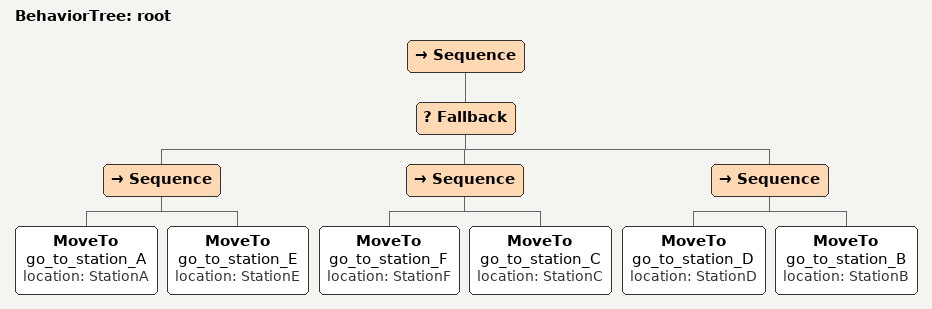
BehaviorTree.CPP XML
<root BTCPP_format="4">
    <BehaviorTree ID="root">
        <Sequence>
            <Fallback>
                <Sequence>
                    <MoveTo name="go_to_station_A" location="StationA"/>      <!-- move to Station A -->
                    <MoveTo name="go_to_station_E" location="StationE"/>      <!-- move to Station E -->
                </Sequence>
                <Sequence>
                    <MoveTo name="go_to_station_F" location="StationF"/>      <!-- move to Station F -->
                    <MoveTo name="go_to_station_C" location="StationC"/>      <!-- move to Station C -->
                </Sequence>
                <Sequence>
                    <MoveTo name="go_to_station_D" location="StationD"/>      <!-- move to Station D -->
                    <MoveTo name="go_to_station_B" location="StationB"/>      <!-- move to Station B -->
                </Sequence>
            </Fallback>
        </Sequence>
    </BehaviorTree>
</root>
